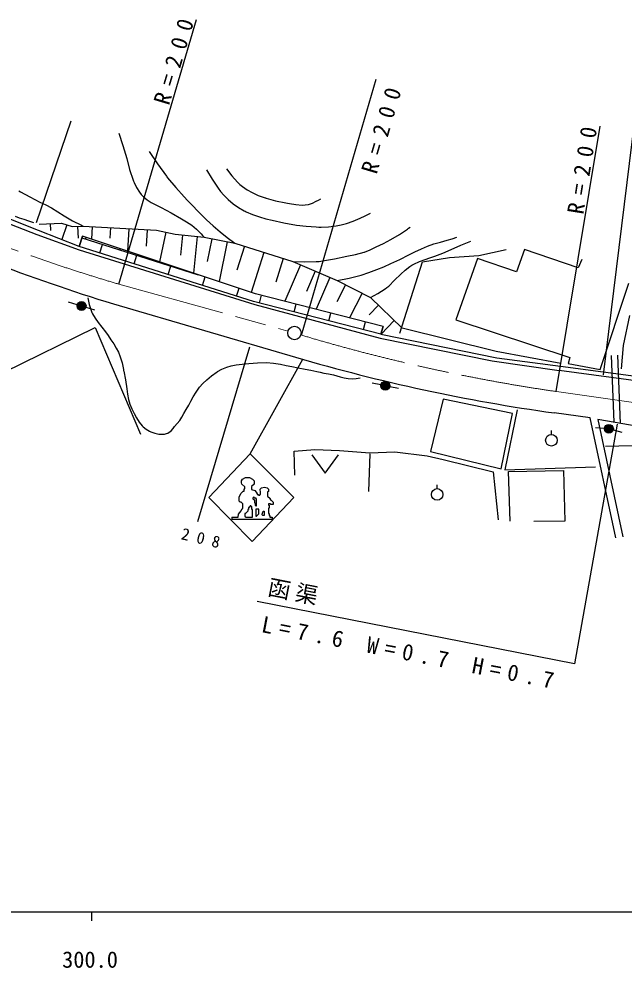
# Model space of a CAD drawing. Units: millimetres, scale not verified. Extents: x 40000 to 680000, y 20000 to 380000.
# Drawn here: x 359902 to 427466, y 198715 to 304672 of the extents above; entities that cross this region are included whole.
import ezdxf
from ezdxf.enums import TextEntityAlignment as Align

# ---------------------------------------------------------------- set-up
doc = ezdxf.new("R2010")
doc.units = ezdxf.units.MM
doc.header["$LTSCALE"] = 1000
doc.linetypes.add('CHAIN', pattern=[18.5, 12, -1.5, 3.5, -1.5])
for name, color, linetype, lineweight in [('M-BGD', 7, 'Continuous', 25), ('M-BMK', 2, 'CHAIN', 13), ('M-BMK-SRVR', 3, 'Continuous', 25), ('M-STR-STRC', 7, 'Continuous', 25), ('M-TTL-BAND', 7, 'Continuous', 25)]:
    doc.layers.add(name, color=color, linetype=linetype, lineweight=lineweight)
doc.layers.add('M-STR-HTXT', color=7, linetype='Continuous')
doc.styles.add('ＭＳ ゴシック', font='')
doc.styles.get('ＭＳ ゴシック').set_extended_font_data('MS Gothic')

msp = doc.modelspace()

# ---------------------------------------------------------------- linework, layer by layer
at = {"layer": 'M-BGD'}
for p, q in [((371065, 275061), (379721, 304623)), ((391439, 269377), (399776, 297966)), ((425190, 264941), (428972, 295784)), ((361845, 281965), (365723, 293299)), ((419886, 263079), (424798, 292713)), ((371042, 291916), (371495, 290532)), ((371495, 290532), (371930, 289085)), ((374448, 289893), (375383, 288485)), ((371930, 289085), (372262, 287872)), ((375383, 288485), (376369, 287117)), ((372262, 287872), (372658, 286675)), ((380835, 287815), (381458, 286771)), ((383077, 287926), (383661, 287177)), ((383661, 287177), (384320, 286435)), ((372658, 286675), (372699, 286573)), ((372699, 286573), (372763, 286419)), ((372763, 286419), (373030, 285867)), ((376369, 287117), (376412, 287062)), ((376412, 287062), (376499, 286951)), ((376499, 286951), (377403, 285868)), ((381458, 286771), (382131, 285769)), ((384320, 286435), (384582, 286184)), ((384582, 286184), (384859, 285951)), ((359892, 285486), (360066, 285389)), ((360066, 285389), (361121, 284797)), ((373030, 285867), (373352, 285348)), ((373352, 285348), (373561, 285080)), ((373561, 285080), (373818, 284809)), ((377403, 285868), (378354, 284823)), ((382131, 285769), (382418, 285399)), ((382418, 285399), (382768, 284994)), ((384859, 285951), (385373, 285591)), ((385373, 285591), (385926, 285282)), ((385926, 285282), (386614, 284975)), ((362096, 281045), (353622, 284448)), ((361121, 284797), (362234, 284216)), ((362234, 284216), (362885, 283913)), ((373818, 284809), (374227, 284478)), ((374227, 284478), (374678, 284195)), ((374678, 284195), (375195, 283922)), ((378354, 284823), (378731, 284422)), ((378731, 284422), (379164, 283966)), ((379164, 283966), (379973, 283119)), ((382768, 284994), (383245, 284521)), ((383245, 284521), (383809, 284050)), ((383809, 284050), (384414, 283628)), ((386614, 284975), (387379, 284706)), ((387379, 284706), (387434, 284688)), ((387434, 284688), (387489, 284672)), ((387489, 284672), (388558, 284386)), ((388558, 284386), (389696, 284147)), ((389696, 284147), (389906, 284107)), ((389906, 284107), (390118, 284067)), ((390118, 284067), (390827, 283947)), ((392215, 283961), (392662, 284107)), ((392662, 284107), (393095, 284314)), ((393095, 284314), (393335, 284447)), ((393335, 284447), (393601, 284600)), ((353438, 283934), (361910, 280595)), ((362885, 283913), (363549, 283577)), ((363549, 283577), (364233, 283150)), ((364233, 283150), (364935, 282688)), ((375195, 283922), (375762, 283643)), ((375762, 283643), (376891, 283030)), ((376891, 283030), (378038, 282366)), ((379973, 283119), (380834, 282260)), ((384414, 283628), (385052, 283262)), ((385052, 283262), (385161, 283206)), ((385161, 283206), (385270, 283152)), ((385270, 283152), (385983, 282845)), ((390827, 283947), (391532, 283890)), ((391532, 283890), (391857, 283904)), ((391857, 283904), (392215, 283961)), ((398576, 282708), (399144, 282993)), ((359468, 282655), (359939, 282482)), ((359939, 282482), (360434, 282313)), ((360434, 282313), (360965, 282139)), ((360965, 282139), (361518, 281960)), ((362142, 281781), (364661, 281884)), ((364661, 281884), (365825, 281487)), ((364935, 282688), (365880, 282146)), ((365880, 282146), (366896, 281634)), ((378038, 282366), (378621, 282029)), ((378621, 282029), (379204, 281644)), ((380834, 282260), (381570, 281584)), ((385983, 282845), (386773, 282573)), ((386773, 282573), (387463, 282375)), ((387463, 282375), (388159, 282197)), ((388159, 282197), (389493, 281904)), ((389493, 281904), (390888, 281651)), ((396460, 281833), (397216, 282094)), ((397216, 282094), (398006, 282434)), ((398006, 282434), (398576, 282708)), ((366611, 279285), (362096, 281045)), ((363402, 281833), (363434, 281042)), ((365243, 281686), (364680, 280038)), ((365825, 281487), (367067, 281551)), ((366446, 281519), (366515, 280191)), ((366896, 281634), (366982, 281593)), ((366982, 281593), (367067, 281551)), ((367067, 281551), (375244, 281079)), ((368089, 281492), (368008, 280085)), ((370133, 281374), (370065, 280199)), ((372177, 281256), (372032, 278747)), ((374221, 281138), (374115, 279301)), ((375244, 281079), (377362, 280631)), ((376303, 280855), (375606, 277558)), ((379204, 281644), (379722, 281210)), ((379722, 281210), (380230, 280701)), ((381570, 281584), (382362, 280910)), ((382362, 280910), (383158, 280275)), ((390888, 281651), (391963, 281523)), ((391963, 281523), (393097, 281452)), ((393097, 281452), (393368, 281446)), ((393368, 281446), (393640, 281446)), ((393640, 281446), (394481, 281482)), ((394481, 281482), (395316, 281579)), ((395316, 281579), (395866, 281681)), ((395866, 281681), (396460, 281833)), ((402382, 280603), (403290, 281222)), ((403290, 281222), (403413, 281308)), ((403413, 281308), (403577, 281423)), ((361910, 280595), (366614, 278886)), ((366996, 280422), (366611, 279285)), ((366611, 279285), (366996, 280422)), ((366913, 280239), (366932, 280233)), ((366932, 280233), (379926, 276121)), ((386330, 273991), (366996, 280422)), ((367336, 280105), (367394, 280289)), ((377362, 280631), (380592, 280312)), ((378169, 280551), (377948, 278317)), ((379785, 280392), (379380, 276303)), ((380230, 280701), (380412, 280507)), ((380412, 280507), (380592, 280312)), ((380592, 280312), (383997, 279630)), ((381443, 280141), (380934, 277596)), ((383146, 279801), (382254, 275347)), ((383158, 280275), (383997, 279630)), ((400600, 279610), (401445, 280038)), ((401445, 280038), (402382, 280603)), ((406246, 279552), (406968, 279761)), ((406968, 279761), (407720, 279971)), ((407720, 279971), (408257, 280136)), ((408257, 280136), (408812, 280316)), ((409231, 279405), (410343, 279877)), ((386102, 273118), (366611, 279285)), ((366614, 278886), (386256, 272797)), ((368941, 278548), (369243, 279502)), ((371150, 278898), (371190, 279027)), ((383997, 279630), (390499, 277586)), ((385081, 279290), (384247, 276637)), ((398495, 278652), (399128, 278913)), ((399128, 278913), (399774, 279220)), ((399774, 279220), (400600, 279610)), ((403426, 278333), (404117, 278683)), ((404117, 278683), (404845, 279025)), ((404845, 279025), (405525, 279303)), ((405525, 279303), (406246, 279552)), ((407245, 278544), (408166, 278945)), ((408166, 278945), (409231, 279405)), ((411246, 278257), (414324, 278922)), ((416335, 278951), (415459, 276442)), ((422350, 276888), (416335, 278951)), ((372755, 277341), (373056, 278295)), ((374963, 277691), (374986, 277764)), ((387248, 278608), (385847, 274152)), ((389416, 277926), (388590, 275302)), ((393098, 277589), (393420, 277614)), ((393420, 277614), (393804, 277657)), ((393804, 277657), (395129, 277893)), ((395129, 277893), (396505, 278190)), ((396505, 278190), (397492, 278383)), ((397492, 278383), (398457, 278639)), ((398457, 278639), (398495, 278652)), ((401438, 277361), (402418, 277826)), ((402418, 277826), (403426, 278333)), ((404612, 277593), (405262, 277829)), ((404978, 277563), (407973, 278035)), ((405262, 277829), (405781, 277999)), ((405781, 277999), (406345, 278189)), ((406345, 278189), (407245, 278544)), ((407973, 278035), (411246, 278257)), ((411103, 277913), (408673, 271089)), ((415459, 276442), (411103, 277913)), ((422770, 277832), (422350, 276888)), ((376568, 276135), (376870, 277088)), ((391325, 277233), (389583, 273158)), ((390499, 277586), (391803, 277556)), ((390499, 277586), (395452, 275469)), ((391803, 277556), (393098, 277589)), ((398979, 276372), (399873, 276706)), ((399873, 276706), (400645, 277016)), ((400645, 277016), (401438, 277361)), ((402427, 269604), (404978, 277563)), ((402525, 276190), (403010, 276629)), ((403010, 276629), (403560, 277041)), ((403560, 277041), (403773, 277176)), ((403773, 277176), (403991, 277301)), ((403991, 277301), (404612, 277593)), ((378777, 276485), (378782, 276501)), ((380382, 274928), (380680, 275870)), ((392976, 276527), (391996, 274235)), ((394626, 275821), (393102, 272256)), ((395452, 275469), (396762, 275742)), ((396762, 275742), (398108, 276087)), ((398108, 276087), (398979, 276372)), ((401192, 274858), (401853, 275497)), ((401853, 275497), (402525, 276190)), ((384195, 273721), (384476, 274608)), ((396376, 274994), (395402, 273097)), ((395452, 275469), (399149, 273570)), ((399987, 274030), (400785, 274540)), ((400785, 274540), (400974, 274680)), ((400974, 274680), (401192, 274858)), ((424802, 265535), (428009, 275173)), ((367580, 273521), (367757, 272781)), ((400554, 270347), (386330, 273991)), ((386748, 272953), (386970, 273827)), ((398225, 274044), (396817, 271304)), ((399149, 273570), (399987, 274030)), ((399149, 273570), (402685, 270168)), ((366408, 272775), (365449, 273058)), ((367367, 272492), (368326, 272210)), ((367757, 272781), (368001, 272031)), ((370457, 272865), (390797, 266913)), ((400315, 269500), (386102, 273118)), ((386256, 272797), (400222, 269046)), ((390624, 271967), (390845, 272834)), ((400033, 272719), (398996, 271641)), ((368001, 272031), (368056, 271899)), ((368056, 271899), (368116, 271769)), ((368116, 271769), (368394, 271274)), ((368394, 271274), (368735, 270787)), ((394500, 270980), (394720, 271842)), ((427405, 268222), (428133, 271584)), ((358231, 265233), (368409, 270219)), ((368409, 270219), (373464, 258334)), ((368735, 270787), (369136, 270277)), ((369136, 270277), (369554, 269750)), ((398377, 269993), (398595, 270849)), ((400315, 269500), (400554, 270347)), ((400554, 270347), (400315, 269500)), ((401801, 271018), (400340, 269499)), ((408673, 271089), (421423, 266878)), ((369554, 269750), (369863, 269317)), ((369863, 269317), (370172, 268858)), ((400315, 269500), (413273, 266832)), ((413199, 267549), (402685, 270168)), ((370172, 268858), (370476, 268400)), ((370476, 268400), (370773, 267912)), ((400222, 269046), (412754, 266504)), ((427194, 265630), (427405, 268222)), ((370773, 267912), (371006, 267457)), ((371006, 267457), (371209, 266966)), ((420405, 266209), (413199, 267549)), ((426044, 267104), (426343, 259647)), ((426743, 267132), (427049, 259521)), ((371209, 266966), (371417, 266274)), ((371417, 266274), (371574, 265532)), ((383611, 265945), (384155, 266052)), ((384155, 266052), (384841, 266134)), ((384841, 266134), (385556, 266197)), ((385556, 266197), (386538, 266280)), ((386538, 266280), (387557, 266307)), ((387557, 266307), (388324, 266239)), ((388324, 266239), (389116, 266115)), ((389116, 266115), (389732, 266002)), ((389732, 266002), (390372, 265878)), ((412754, 266504), (420228, 265436)), ((413273, 266832), (420358, 265927)), ((421423, 266878), (421243, 266206)), ((421243, 266206), (424802, 265535)), ((371574, 265532), (371592, 265435)), ((371592, 265435), (371609, 265338)), ((371609, 265338), (371779, 264370)), ((381417, 264843), (382030, 265274)), ((382030, 265274), (382055, 265290)), ((382055, 265290), (382081, 265306)), ((382081, 265306), (382568, 265573)), ((382568, 265573), (383100, 265797)), ((383100, 265797), (383611, 265945)), ((390372, 265878), (391094, 265736)), ((391094, 265736), (391845, 265587)), ((391845, 265587), (392488, 265458)), ((392488, 265458), (393155, 265314)), ((393155, 265314), (393547, 265222)), ((393547, 265222), (393956, 265132)), ((393956, 265132), (394484, 265042)), ((394484, 265042), (395029, 264932)), ((395029, 264932), (395387, 264829)), ((439198, 262850), (420228, 265436)), ((420358, 265927), (439273, 263354)), ((371779, 264370), (371934, 263361)), ((380069, 263563), (380441, 263979)), ((380441, 263979), (380865, 264382)), ((380865, 264382), (381417, 264843)), ((395387, 264829), (395757, 264714)), ((395757, 264714), (396199, 264605)), ((396199, 264605), (396667, 264532)), ((396667, 264532), (397095, 264509)), ((397095, 264509), (397540, 264532)), ((397540, 264532), (397773, 264564)), ((397773, 264564), (398013, 264605)), ((400324, 263818), (399345, 264020)), ((371934, 263361), (372015, 262786)), ((372015, 262786), (372133, 262195)), ((379363, 262471), (379687, 263021)), ((379687, 263021), (380069, 263563)), ((401307, 263631), (402292, 263462)), ((372133, 262195), (372298, 261666)), ((378863, 261562), (379111, 262005)), ((379111, 262005), (379363, 262471)), ((407264, 262226), (405867, 256375)), ((415004, 260616), (407264, 262226)), ((372298, 261666), (372518, 261129)), ((372518, 261129), (372762, 260635)), ((378295, 260629), (378571, 261088)), ((378571, 261088), (378863, 261562)), ((415546, 261034), (414170, 254334)), ((423673, 260146), (419659, 260697)), ((372762, 260635), (373041, 260129)), ((373041, 260129), (373323, 259671)), ((373323, 259671), (373667, 259231)), ((377570, 259507), (377862, 259856)), ((377862, 259856), (378083, 260228)), ((378083, 260228), (378295, 260629)), ((413736, 254452), (415004, 260616)), ((426556, 246727), (423673, 260146)), ((432301, 258583), (424525, 259971)), ((424525, 259971), (427341, 246870)), ((373667, 259231), (373717, 259179)), ((373717, 259179), (373769, 259128)), ((373769, 259128), (374098, 258871)), ((374098, 258871), (374466, 258661)), ((374466, 258661), (374540, 258625)), ((374540, 258625), (374633, 258582)), ((374633, 258582), (375060, 258426)), ((376634, 258491), (376882, 258698)), ((376882, 258698), (377108, 258968)), ((377108, 258968), (377189, 259071)), ((377189, 259071), (377271, 259173)), ((377271, 259173), (377570, 259507)), ((419354, 258279), (419354, 258721)), ((426705, 259449), (421948, 232691)), ((425274, 258950), (424276, 259021)), ((426258, 258793), (427228, 258550)), ((375060, 258426), (375503, 258331)), ((375503, 258331), (375646, 258316)), ((375646, 258316), (375816, 258309)), ((375816, 258309), (376155, 258331)), ((376155, 258331), (376475, 258414)), ((376475, 258414), (376549, 258446)), ((376549, 258446), (376634, 258491)), ((390650, 256402), (392925, 256619)), ((392925, 256619), (395687, 256511)), ((395687, 256511), (399099, 256240)), ((425394, 256972), (431967, 257167)), ((390704, 253748), (390650, 256402)), ((392594, 255999), (394094, 253959)), ((394094, 253959), (395594, 255999)), ((399099, 256132), (398937, 251907)), ((399099, 256240), (401861, 256348)), ((401861, 256348), (405490, 255915)), ((405490, 255915), (407278, 255482)), ((405867, 256375), (413736, 254452)), ((407278, 255482), (412857, 254128)), ((414170, 254334), (424273, 254662)), ((412857, 254128), (413398, 248765)), ((414550, 254162), (420714, 254250)), ((414769, 248610), (414550, 254162)), ((420714, 254250), (420845, 248610)), ((406600, 252235), (406600, 252677)), ((420845, 248610), (417392, 248567)), ((421948, 232691), (386493, 239644))]:
    msp.add_line(p, q, dxfattribs=at)
for centre, radius in [((366887, 272633), 500), ((366887, 272633), 440), ((366887, 272633), 380), ((366887, 272633), 320), ((366887, 272633), 260), ((366887, 272633), 200), ((366887, 272633), 140), ((366887, 272633), 80), ((366887, 272633), 20), ((400814, 263716), 500), ((400814, 263716), 440), ((400814, 263716), 380), ((400814, 263716), 320), ((400814, 263716), 260), ((400814, 263716), 200), ((400814, 263716), 140), ((400814, 263716), 80), ((400814, 263716), 20), ((425773, 258914), 500), ((425773, 258914), 440), ((425773, 258914), 380), ((425773, 258914), 320), ((425773, 258914), 260), ((425773, 258914), 200), ((425773, 258914), 140), ((425773, 258914), 80), ((425773, 258914), 20), ((419354, 257633), 646), ((406600, 251589), 646)]:
    msp.add_circle(centre, radius, dxfattribs=at)
for centre, start, end in [((428835, 464156), 244.66246, 253.02885), ((447222, 458788), 253.61301, 262.07869)]:
    msp.add_arc(centre, 200000, start, end, dxfattribs=at)
at = {"layer": 'M-BMK'}
for p, q in [((371065, 275061), (389939, 269813)), ((419922, 263074), (438836, 260410))]:
    msp.add_line(p, q, dxfattribs=at)
for centre, start, end in [((427621, 466898), 245.30978, 253.57362), ((448782, 460980), 253.32066, 261.70317)]:
    msp.add_arc(centre, 200000, start, end, dxfattribs=at)
at = {"layer": 'M-BMK-SRVR'}
msp.add_circle((390661, 269612), 750, dxfattribs=at)
at = {"layer": 'M-STR-STRC'}
for p, q in [((385657, 268035), (379835, 248522)), ((385732, 256121), (391611, 266675)), ((385732, 256121), (381111, 251242)), ((390577, 251242), (385732, 256121)), ((384766, 253117), (384862, 253307)), ((384862, 253307), (385187, 253480)), ((385187, 253480), (385658, 253480)), ((385658, 253480), (385982, 253307)), ((385982, 253307), (386156, 253117)), ((384746, 252882), (384766, 253117)), ((384793, 252724), (384746, 252882)), ((385136, 252436), (384793, 252724)), ((385047, 251965), (385046, 252207)), ((385046, 252207), (385136, 252207)), ((385136, 252207), (385136, 252436)), ((386156, 252735), (385849, 252461)), ((385849, 252461), (385850, 252125)), ((386156, 253117), (386156, 252735)), ((386820, 252174), (386979, 252344)), ((386979, 252344), (387326, 252394)), ((387326, 252394), (387616, 252324)), ((387616, 252324), (387751, 252189)), ((387751, 252189), (387751, 251911)), ((381111, 251242), (385945, 246350)), ((384494, 251280), (384667, 251695)), ((384494, 250850), (384494, 251280)), ((384667, 251695), (384931, 251966)), ((384931, 251966), (385047, 251965)), ((385850, 252125), (386241, 252017)), ((385945, 246350), (390577, 251242)), ((386102, 251210), (386020, 251210)), ((386020, 251210), (386020, 251094)), ((386183, 251287), (386102, 251287)), ((386102, 251287), (386102, 251210)), ((386183, 251208), (386183, 251287)), ((386183, 251208), (386349, 251208)), ((386241, 252017), (386394, 251843)), ((386349, 251208), (386349, 251116)), ((386394, 251843), (386483, 251665)), ((386483, 251665), (386483, 251596)), ((386483, 251596), (386653, 251596)), ((386653, 251596), (386652, 251522)), ((386652, 251522), (386788, 251522)), ((386788, 251522), (386790, 251598)), ((386790, 251598), (386871, 251594)), ((386871, 251815), (386820, 252174)), ((386871, 251594), (386871, 251815)), ((387670, 251869), (387655, 251386)), ((387655, 251386), (387944, 251147)), ((387751, 251911), (387670, 251869)), ((387944, 251147), (387944, 250992)), ((384584, 250744), (384494, 250850)), ((384697, 250744), (384584, 250744)), ((384908, 250556), (384697, 250744)), ((384908, 250013), (384908, 250556)), ((385635, 250149), (385548, 250149)), ((385548, 250149), (385548, 249896)), ((385726, 250240), (385635, 250240)), ((385635, 250240), (385635, 250149)), ((385801, 250323), (385726, 250323)), ((385726, 250323), (385726, 250240)), ((385805, 250233), (385805, 250323)), ((385896, 250233), (385805, 250233)), ((385896, 249896), (385896, 250233)), ((386020, 251094), (386196, 251000)), ((386196, 251000), (386196, 250654)), ((386196, 250654), (386282, 250654)), ((386282, 250654), (386280, 250399)), ((386280, 250399), (386354, 250334)), ((386431, 251116), (386349, 251116)), ((386354, 250334), (386431, 250334)), ((386431, 250334), (386431, 251116)), ((388006, 250556), (387763, 250556)), ((387763, 250556), (387763, 250405)), ((387763, 250405), (387842, 250403)), ((387842, 250403), (387842, 250047)), ((387944, 250992), (388014, 250992)), ((388006, 250471), (388006, 250556)), ((388288, 250471), (388006, 250471)), ((388014, 250992), (388288, 250718)), ((388288, 250718), (388288, 250471)), ((383667, 249038), (383667, 248776)), ((383667, 249038), (384389, 249038)), ((384389, 249038), (384412, 249368)), ((384412, 249368), (384695, 249746)), ((384695, 249746), (384825, 250013)), ((384825, 250013), (384908, 250013)), ((385193, 249458), (385125, 249458)), ((385125, 249458), (385125, 249144)), ((385125, 249144), (385197, 249144)), ((385469, 249722), (385193, 249458)), ((385197, 249060), (385197, 249144)), ((385197, 249060), (385979, 249060)), ((385548, 249896), (385469, 249896)), ((385469, 249896), (385469, 249722)), ((385979, 249896), (385896, 249896)), ((385979, 249060), (385979, 249896)), ((386367, 249932), (386367, 249150)), ((386683, 249932), (386367, 249932)), ((386367, 249150), (386432, 249150)), ((386432, 249150), (386683, 249420)), ((386683, 249420), (386683, 249932)), ((387042, 249305), (387045, 249389)), ((387124, 249221), (387042, 249305)), ((387045, 249389), (387180, 249732)), ((387292, 249221), (387124, 249221)), ((387180, 249732), (387292, 249732)), ((387292, 249732), (387292, 249221)), ((387842, 250047), (387757, 250047)), ((387757, 250047), (387757, 249468)), ((387757, 249468), (387846, 249468)), ((387846, 249468), (387846, 249221)), ((387846, 249221), (387923, 249221)), ((387923, 249221), (387923, 249045)), ((387923, 249045), (388171, 249045)), ((388171, 249045), (388171, 248778)), ((388171, 248778), (383667, 248776))]:
    msp.add_line(p, q, dxfattribs=at)
at = {"layer": 'M-TTL-BAND'}
for p, q in [((40000, 205000), (579000, 205000)), ((368000, 205000), (368000, 204000))]:
    msp.add_line(p, q, dxfattribs=at)

# ---------------------------------------------------------------- texts
at = {"layer": 'M-STR-HTXT', "attachment_point": 7, "style": 'ＭＳ ゴシック'}
for s, insert, char_height, rotation in [('\\T1.72;R=200', (376678, 294940), 1833, 73.4), ('\\T1.72;R=200', (399868, 287248), 1833, 73.5), ('\\T1.72;R=200', (422945, 282775), 1833, 80.9), ('\\T1.94;208', (377917, 246583), 1320, 346.5), ('\\T1.24;函渠', (387545, 240192), 1833, 348.9), ('\\T1.6;L=7.6\\~W=0.7\\~H=0.7', (386872, 236206), 1833, 349)]:
    msp.add_mtext(s, dxfattribs=dict(at, insert=insert, char_height=char_height, rotation=rotation))
at = {"layer": 'M-TTL-BAND', "style": 'ＭＳ ゴシック'}
msp.add_text('300.0', height=1833, dxfattribs=at).set_placement((364719, 198195), align=Align.BOTTOM_LEFT)

doc.saveas('drawing.dxf')
